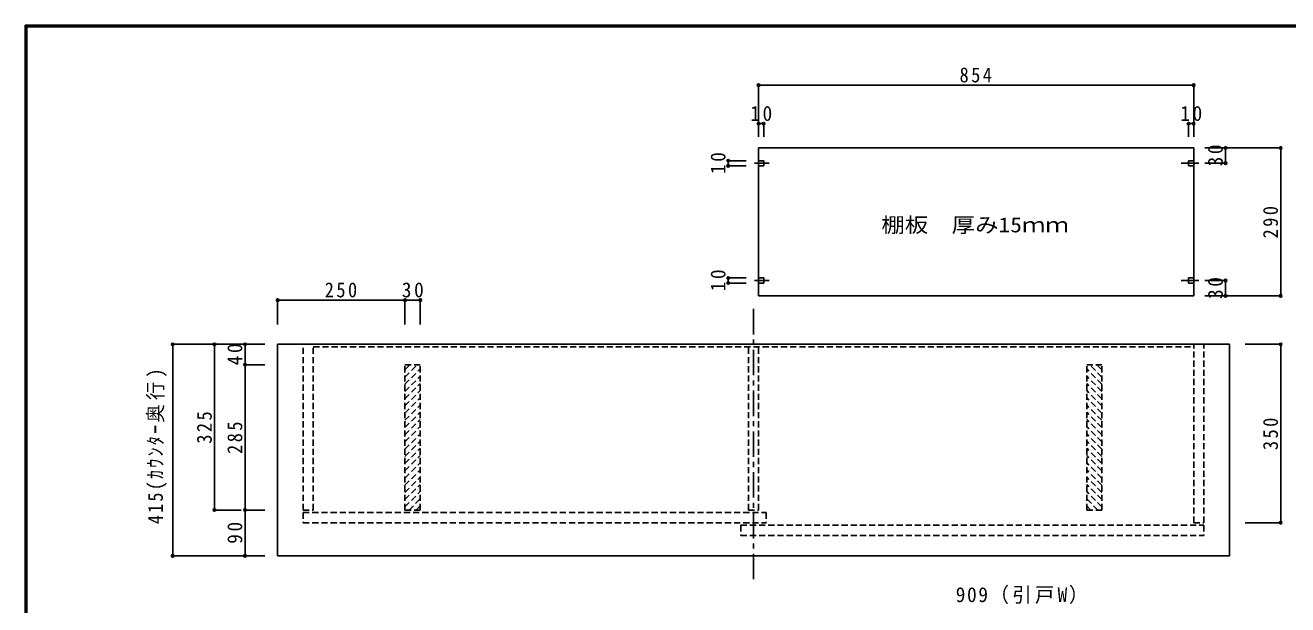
# Model space of a CAD drawing. Units: millimetres at full size, sheet at 1:10. Extents: x -1947 to 1953, y -1436 to 1392.
# Drawn here: x -1947 to 531, y 255 to 1392 of the extents above; entities that cross this region are included whole.
import ezdxf
from ezdxf.enums import TextEntityAlignment as Align

# ---------------------------------------------------------------- set-up
doc = ezdxf.new("R2010")
doc.units = ezdxf.units.MM
doc.header["$LTSCALE"] = 10
doc.header["$PDMODE"] = 32
doc.header["$PDSIZE"] = 5
doc.linetypes.add('CHAIN1', pattern=[8, 5, -1, 1, -1])
doc.linetypes.add('DASHED1', pattern=[1.8, 1.2, -0.6])
doc.layers.add('4-4', color=3, linetype='Continuous')
doc.layers.add('F-1', color=6, linetype='Continuous')
doc.styles.add('ＭＳ ゴシック', font='')
doc.styles.get('ＭＳ ゴシック').set_extended_font_data('MS Gothic')

msp = doc.modelspace()

# ---------------------------------------------------------------- linework, layer by layer
at = {"layer": '4-4', "color": 4}
for p, q in [((-507.33, 1274.21), (346.67, 1274.21)), ((-507.33, 1198.73), (-497.33, 1198.73)), ((336.67, 1198.73), (346.67, 1198.73)), ((409.31, 1121.11), (409.31, 1151.11)), ((517.5, 861.11), (517.5, 1151.11)), ((-566.84, 1116.11), (-566.84, 1126.11)), ((-566.84, 886.11), (-566.84, 896.11)), ((409.31, 861.11), (409.31, 891.11)), ((-1451.33, 852.65), (-1201.33, 852.65)), ((-1201.33, 852.65), (-1171.33, 852.65)), ((-1657.24, 351), (-1657.24, 766)), ((-1575.15, 441), (-1575.15, 766)), ((-1515.31, 766), (-1515.31, 441)), ((517.5, 766), (517.5, 416)), ((-1515.31, 351), (-1515.31, 441))]:
    msp.add_line(p, q, dxfattribs=at)
at = {"layer": '4-4', "color": 7}
for p, q in [((-507.33, 1274.21), (-507.33, 1198.73)), ((346.67, 1274.21), (346.67, 1198.73)), ((-507.33, 1198.73), (-507.33, 1172.77)), ((-497.33, 1198.73), (-497.33, 1172.77)), ((336.67, 1198.73), (336.67, 1172.77)), ((346.67, 1198.73), (346.67, 1172.77)), ((517.5, 1151.11), (368.42, 1151.11)), ((-566.84, 1126.11), (-531.76, 1126.11)), ((-566.84, 1116.11), (-531.76, 1116.11)), ((409.31, 1121.11), (368.42, 1121.11)), ((-566.84, 896.11), (-531.76, 896.11)), ((-566.84, 886.11), (-531.76, 886.11)), ((409.31, 891.11), (368.42, 891.11)), ((-1451.33, 852.65), (-1451.33, 804.52)), ((-1201.33, 852.65), (-1201.33, 804.52)), ((-1171.33, 852.65), (-1171.33, 804.52)), ((517.5, 861.11), (368.42, 861.11)), ((-1657.24, 766), (-1476.24, 766)), ((-1451.33, 766), (416.67, 766)), ((-1451.33, 351), (-1451.33, 766)), ((517.5, 766), (448.02, 766)), ((-1515.31, 726), (-1476.24, 726)), ((-1575.15, 441), (-1523.14, 441)), ((-1515.31, 441), (-1476.24, 441)), ((517.5, 416), (448.02, 416)), ((-1657.24, 351), (-1476.24, 351))]:
    msp.add_line(p, q, dxfattribs=at)
at = {"layer": '4-4', "color": 7, "linetype": 'CHAIN1'}
for p, q in [((-515.42, 1121.11), (-486.22, 1121.11)), ((322.34, 1121.11), (356.53, 1121.11)), ((-515.42, 891.11), (-486.22, 891.11)), ((322.34, 891.11), (356.53, 891.11))]:
    msp.add_line(p, q, dxfattribs=at)
at = {"layer": '4-4', "color": 7, "linetype": 'DASHED1'}
for p, q in [((-507.33, 1126.11), (-497.33, 1126.11)), ((336.67, 1126.11), (346.67, 1126.11)), ((336.67, 1116.11), (336.67, 1126.11)), ((336.67, 1116.11), (346.67, 1116.11)), ((-507.33, 896.11), (-497.33, 896.11)), ((-497.33, 886.11), (-497.33, 896.11)), ((336.67, 896.11), (346.67, 896.11)), ((336.67, 886.11), (336.67, 896.11)), ((-507.33, 886.11), (-497.33, 886.11)), ((336.67, 886.11), (346.67, 886.11)), ((-1401.33, 441), (-1401.33, 766)), ((-1381.33, 761), (346.67, 761)), ((-527.33, 441), (-527.33, 766)), ((346.67, 416), (346.67, 766)), ((-1201.33, 441), (-1201.33, 726)), ((-1201.33, 726), (-1171.33, 726)), ((-1201.33, 715.87), (-1191.2, 726)), ((-1201.33, 701.73), (-1177.06, 726)), ((-1171.33, 441), (-1171.33, 726)), ((166.67, 701.73), (142.41, 726)), ((166.67, 715.87), (156.55, 726)), ((166.67, 441), (166.67, 726)), ((-1201.33, 687.59), (-1171.33, 717.59)), ((-1201.33, 673.45), (-1171.33, 703.45)), ((166.67, 687.59), (136.67, 717.59)), ((166.67, 673.45), (136.67, 703.45)), ((-1201.33, 659.3), (-1171.33, 689.3)), ((-1201.33, 645.16), (-1171.33, 675.16)), ((166.67, 659.3), (136.67, 689.3)), ((166.67, 645.16), (136.67, 675.16)), ((-1201.33, 631.02), (-1171.33, 661.02)), ((-1201.33, 616.88), (-1171.33, 646.88)), ((166.67, 631.02), (136.67, 661.02)), ((166.67, 616.88), (136.67, 646.88)), ((-1201.33, 602.74), (-1171.33, 632.74)), ((166.67, 602.74), (136.67, 632.74)), ((-1201.33, 588.59), (-1171.33, 618.59)), ((-1201.33, 574.45), (-1171.33, 604.45)), ((166.67, 588.59), (136.67, 618.59)), ((166.67, 574.45), (136.67, 604.45)), ((-1201.33, 560.31), (-1171.33, 590.31)), ((-1201.33, 546.17), (-1171.33, 576.17)), ((166.67, 560.31), (136.67, 590.31)), ((166.67, 546.17), (136.67, 576.17)), ((-1201.33, 532.03), (-1171.33, 562.03)), ((-1201.33, 517.88), (-1171.33, 547.88)), ((166.67, 532.03), (136.67, 562.03)), ((166.67, 517.88), (136.67, 547.88)), ((-1201.33, 503.74), (-1171.33, 533.74)), ((166.67, 503.74), (136.67, 533.74)), ((-1201.33, 489.6), (-1171.33, 519.6)), ((-1201.33, 475.46), (-1171.33, 505.46)), ((166.67, 489.6), (136.67, 519.6)), ((166.67, 475.46), (136.67, 505.46)), ((-1201.33, 461.31), (-1171.33, 491.31)), ((-1201.33, 447.17), (-1171.33, 477.17)), ((166.67, 461.31), (136.67, 491.31)), ((166.67, 447.17), (136.67, 477.17)), ((-1193.36, 441), (-1171.33, 463.03)), ((-1179.22, 441), (-1171.33, 448.89)), ((158.71, 441), (136.67, 463.03)), ((144.56, 441), (136.67, 448.89)), ((-1401.33, 436), (-1401.33, 416)), ((-1401.33, 436), (-492.33, 436)), ((-1201.33, 441), (-1171.33, 441)), ((-492.33, 436), (-492.33, 416)), ((166.67, 441), (136.67, 441)), ((-1401.33, 416), (-492.33, 416)), ((-542.33, 411), (-542.33, 391)), ((-542.33, 411), (366.67, 411)), ((366.67, 411), (366.67, 391)), ((-542.33, 391), (366.67, 391))]:
    msp.add_line(p, q, dxfattribs=at)
at = {"layer": '4-4', "linetype": 'CHAIN1'}
msp.add_line((-517.33, 305.26), (-517.33, 844.92), dxfattribs=at)
at = {"layer": '4-4', "color": 7}
for points in [[(-507.33, 861.11), (-507.33, 1151.11), (346.67, 1151.11)], [(-507.33, 861.11), (346.67, 861.11), (346.67, 1151.11)], [(-1451.33, 351), (416.67, 351), (416.67, 766)]]:
    msp.add_lwpolyline(points, dxfattribs=at)
at = {"layer": '4-4', "color": 7, "linetype": 'DASHED1'}
for points in [[(-507.33, 1116.11), (-497.33, 1116.11), (-497.33, 1126.11)], [(-1401.33, 441), (-1381.33, 441), (-1381.33, 766)], [(-527.33, 441), (-507.33, 441), (-507.33, 766)], [(346.67, 416), (366.67, 416), (366.67, 766)], [(136.67, 441), (136.67, 726), (166.67, 726)]]:
    msp.add_lwpolyline(points, dxfattribs=at)
at = {"layer": '4-4', "color": 4}
for p in [(-507.33, 1274.21), (346.67, 1274.21), (-507.33, 1198.73), (-497.33, 1198.73), (336.67, 1198.73), (346.67, 1198.73), (409.31, 1151.11), (517.5, 1151.11), (-566.84, 1126.11), (-566.84, 1116.11), (409.31, 1121.11), (-566.84, 896.11), (409.31, 891.11), (-566.84, 886.11), (-1451.33, 852.65), (-1201.33, 852.65), (-1171.33, 852.65), (409.31, 861.11), (517.5, 861.11), (-1657.24, 766), (-1575.15, 766), (-1515.31, 766), (517.5, 766), (-1515.31, 726), (-1575.15, 441), (-1515.31, 441), (517.5, 416), (-1657.24, 351), (-1515.31, 351)]:
    msp.add_point(p, dxfattribs=at)
at = {"layer": 'F-1'}
for p, q in [((-1946.69, 1391.67), (1953.31, 1391.67)), ((-1946.69, 1391.67), (-1946.69, -1401.67)), ((-1946.69, 1390), (1953.31, 1390)), ((-1946.69, 1388.33), (1953.31, 1388.33)), ((-1945.03, 1391.67), (-1945.03, -1401.67)), ((-1943.36, 1391.67), (-1943.36, -1401.67))]:
    msp.add_line(p, q, dxfattribs=at)

# ---------------------------------------------------------------- texts
at = {"layer": '4-4', "color": 7, "style": 'ＭＳ ゴシック', "width": 1.15}
msp.add_text('棚板\u3000厚み15ｍｍ', height=29.33, dxfattribs=at).set_placement((-266.38, 976.74), align=Align.BOTTOM_LEFT)
at = {"layer": '4-4', "color": 7, "char_height": 29.33, "attachment_point": 7, "style": 'ＭＳ ゴシック'}
for s, insert in [('\\T1.27;\\W0.9;854', (-112.83, 1279.21)), ('\\T1.27;\\W0.95;10', (-523.58, 1203.73)), ('\\T1.27;\\W0.95;10', (320.42, 1203.73)), ('\\T1.27;\\W0.9;250', (-1358.83, 857.65)), ('\\T1.27;\\W0.95;30', (-1207.58, 857.65)), ('\\T1.17;\\W0.95;909（引戸W）', (-120.33, 256.48))]:
    msp.add_mtext(s, dxfattribs=dict(at, insert=insert))
at = {"layer": '4-4', "color": 7, "char_height": 29.33, "attachment_point": 7, "rotation": 90, "style": 'ＭＳ ゴシック'}
for s, insert in [('\\T1.27;\\W0.95;10', (-571.84, 1099.86)), ('\\T1.27;\\W0.95;30', (404.31, 1114.86)), ('\\T1.27;\\W0.9;290', (512.5, 973.61)), ('\\T1.27;\\W0.95;10', (-571.84, 869.86)), ('\\T1.27;\\W0.95;30', (404.31, 854.86)), ('\\T1.27;\\W0.95;40', (-1520.31, 724.75)), ('\\T1.23;\\W0.9;415(ｶｳﾝﾀｰ奥行)', (-1668.82, 413.18)), ('\\T1.27;\\W0.9;325', (-1580.15, 571)), ('\\T1.27;\\W0.9;350', (512.5, 558.5)), ('\\T1.27;\\W0.9;285', (-1520.31, 551)), ('\\T1.27;\\W0.95;90', (-1520.31, 374.75))]:
    msp.add_mtext(s, dxfattribs=dict(at, insert=insert))

doc.saveas('drawing.dxf')
